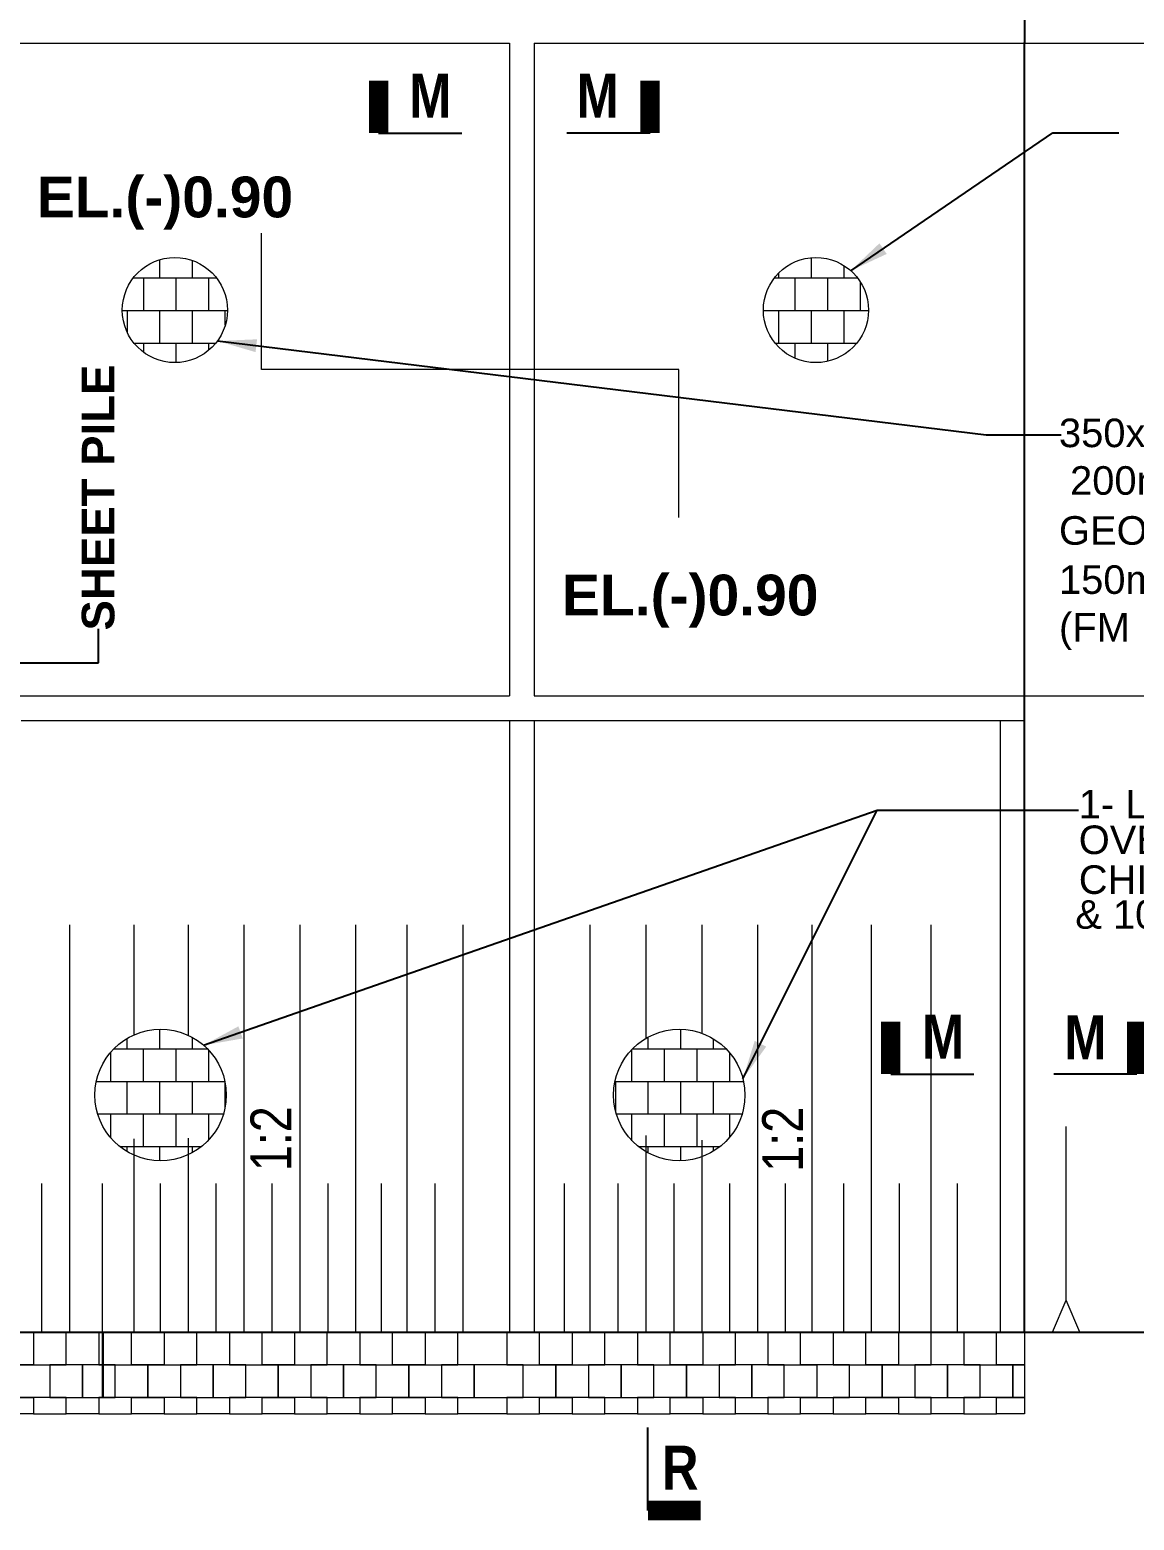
# Model space of a CAD drawing. Extents: x -358915 to 1258323, y -1585493 to -305611.
# Drawn here: x 196636 to 210173, y -1469613 to -1451344 of the extents above; entities that cross this region are included whole.
import ezdxf

# ---------------------------------------------------------------- set-up
doc = ezdxf.new("R2010")
doc.units = 0
doc.header["$LTSCALE"] = 300
doc.header["$MEASUREMENT"] = 0
for name, color, linetype, lineweight in [('Dim', 7, 'CONTINUOUS', 9), ('Dimension', 8, 'CONTINUOUS', 18), ('line2', 3, 'CONTINUOUS', 30), ('slop', 8, 'CONTINUOUS', 9)]:
    doc.layers.add(name, color=color, linetype=linetype, lineweight=lineweight)
doc.layers.add('LINE', color=7, linetype='CONTINUOUS')
doc.layers.add('TEXT', color=10, linetype='CONTINUOUS')
doc.styles.add('1-2', font='arial.ttf')
doc.styles.add('3-16', font='ARIALN.TTF')
doc.styles.add('Arial', font='arial.ttf')
doc.styles.add('DIM', font='isocp3.shx')
doc.styles.add('text', font='ARIALN.TTF', dxfattribs={"height": 1.6})
doc.dimstyles.new('dim_240', dxfattribs={"dimtxt": 480, "dimasz": 480, "dimexe": 300, "dimexo": 200, "dimgap": 200, "dimtad": 1, "dimdec": 0, "dimzin": 0, "dimdsep": 46, "dimtxsty": 'DIM', "dimcen": 350, "dimclrd": 5, "dimclre": 5, "dimclrt": 7, "dimadec": 0, "dimazin": 0, "dimtfac": 1, "dimtdec": 0, "dimtmove": 0, "dimatfit": 3, "dimfxl": 20, "dimtolj": 1, "dimtzin": 0, "dimarcsym": 0})

# ---------------------------------------------------------------- blocks, each defined once
blk = doc.blocks.new('sec')
at = {"layer": 'TEXT', "color": 5, "const_width": 200}
blk.add_lwpolyline([(0, 0), (0, 537)], dxfattribs=at)
at = {"layer": 'TEXT', "color": 5}
blk.add_lwpolyline([(0, 0), (-848, 0)], dxfattribs=at)

msp = doc.modelspace()

# ---------------------------------------------------------------- hatches: boundary and pattern name
at = {"layer": 'Dimension', "lineweight": 13, "ltscale": 2}
h = msp.add_hatch(dxfattribs=at)
h.set_pattern_fill('AR-B88', color=8, scale=50, style=0)
h.set_pattern_definition([(0, (-173968.74, -1517983.85), (9e-14, 400), []), (90, (-173968.74, -1517983.85), (-200, 400), [400, -400])])
h.paths.add_polyline_path([(197769.5, -1454780, 1), (199058.3, -1454780, 1)])
h = msp.add_hatch(dxfattribs=at)
h.set_pattern_fill('AR-B88', color=8, scale=50, style=0)
h.set_pattern_definition([(0, (-172382.9, -1517983.85), (9e-14, 400), []), (90, (-172382.91, -1517983.85), (-200, 400), [400, -400])])
h.paths.add_polyline_path([(205627.6, -1454780, 1), (206916.4, -1454780, 1)])
h = msp.add_hatch(dxfattribs=at)
h.set_pattern_fill('AR-B88', color=8, scale=50, style=0)
h.set_pattern_definition([(0, (-173570.24, -1517833.85), (9e-14, 400), []), (90, (-173570.24, -1517833.85), (-200, 400), [400, -400])])
h.paths.add_polyline_path([(197433.4, -1464401.1, 1), (199044.4, -1464401.1, 1)])
h = msp.add_hatch(dxfattribs=at)
h.set_pattern_fill('AR-B88', color=8, scale=50, style=0)
h.set_pattern_definition([(0, (-172382.9, -1517833.85), (9e-14, 400), []), (90, (-172382.91, -1517833.85), (-200, 400), [400, -400])])
h.paths.add_polyline_path([(203791.2, -1464401.1, 1), (205402.2, -1464401.1, 1)])

# ---------------------------------------------------------------- linework, layer by layer
at = {"layer": 'Dim', "color": 8, "ltscale": 500}
for p, q in [((197124.6, -1467309.1), (197124.6, -1462316.3)), ((197914, -1463664.1), (197914, -1462316.3)), ((198580.2, -1463671.5), (198580.2, -1462316.3)), ((199262.3, -1467309.1), (199262.3, -1462316.3)), ((199948.1, -1467309.1), (199948.1, -1462316.3)), ((200633.9, -1467309.1), (200633.9, -1462316.3)), ((201260.9, -1467309.1), (201260.9, -1462316.3)), ((201946.7, -1467309.1), (201946.7, -1462316.3)), ((203505, -1467309.1), (203505, -1462316.3)), ((204190.8, -1463705.4), (204190.8, -1462316.3)), ((204876.6, -1463645.8), (204876.6, -1462316.3)), ((205558.6, -1467309.1), (205558.6, -1462316.3)), ((206224.9, -1467309.1), (206224.9, -1462316.3)), ((206954.1, -1467309.1), (206954.1, -1462316.3)), ((207683.4, -1467309.1), (207683.4, -1462316.3)), ((204190.8, -1467309.1), (204190.8, -1464896.9)), ((197914, -1467309.1), (197914, -1464938.2)), ((198580.2, -1467309.1), (198580.2, -1464930.8)), ((204876.6, -1467309.1), (204876.6, -1464956.5)), ((196783.6, -1467309.1), (196783.6, -1465487.7)), ((197525.7, -1467309.1), (197525.7, -1465487.7)), ((198239.2, -1467309.1), (198239.2, -1465487.7)), ((198921.2, -1467309.1), (198921.2, -1465487.7)), ((199605.2, -1467309.1), (199605.2, -1465487.7)), ((200291, -1467309.1), (200291, -1465487.7)), ((200947.4, -1467309.1), (200947.4, -1465487.7)), ((201603.8, -1467309.1), (201603.8, -1465487.7)), ((203191.5, -1467309.1), (203191.5, -1465487.7)), ((203847.9, -1467309.1), (203847.9, -1465487.7)), ((204533.7, -1467309.1), (204533.7, -1465487.7)), ((205217.6, -1467309.1), (205217.6, -1465487.7)), ((205899.7, -1467309.1), (205899.7, -1465487.7)), ((206613.1, -1467309.1), (206613.1, -1465487.7)), ((207295.2, -1467309.1), (207295.2, -1465487.7)), ((208008.6, -1467309.1), (208008.6, -1465487.7))]:
    msp.add_line(p, q, dxfattribs=at)
at = {"layer": 'Dim', "color": 8, "ltscale": 500, "elevation": 0}
for points in [[(209338.8, -1466914), (209338.8, -1464785.8)], [(209172.1, -1467309.1), (209338.8, -1466913.9)], [(209172.1, -1467309.1), (209338.8, -1466913.9)], [(209505.4, -1467309.1), (209338.8, -1466913.9)], [(209505.4, -1467309.1), (209338.8, -1466913.9)]]:
    msp.add_lwpolyline(points, dxfattribs=at)
at = {"layer": 'Dimension', "color": 0, "lineweight": 13, "ltscale": 2}
for p, q in [((194530.3, -1451509.1), (202517.6, -1451509.1)), ((202517.6, -1451509.1), (202517.6, -1459509.1)), ((202817.6, -1451509.1), (202817.6, -1459509.1)), ((202817.6, -1451509.1), (221014.5, -1451509.1)), ((194530.3, -1459509.1), (202517.6, -1459509.1)), ((202817.6, -1459509.1), (221016.5, -1459509.1)), ((196530.3, -1459809.1), (208830.3, -1459809.1)), ((202517.6, -1459809.1), (202517.6, -1467309.1)), ((202817.6, -1459809.1), (202817.6, -1467309.1)), ((208530.3, -1459809.1), (208530.3, -1467309.1))]:
    msp.add_line(p, q, dxfattribs=at)
at = {"layer": 'Dimension', "color": 0, "lineweight": 18, "ltscale": 2}
msp.add_line((208830.3, -1467309.1, 0), (209363.5, -1467309.1, 0), dxfattribs=at)
at = {"layer": 'Dimension', "color": 4, "lineweight": 13, "ltscale": 2, "elevation": 0}
for points in [[(196280.8, -1467309.1), (196680.9, -1467309.1), (196680.9, -1467709.1), (196280.8, -1467709.1)], [(197081.1, -1467309.1), (196680.9, -1467309.1), (196680.9, -1467709.1), (197081.1, -1467709.1)], [(197081.1, -1467309.1), (197481.3, -1467309.1), (197481.3, -1467709.1), (197081.1, -1467709.1)], [(197881.4, -1467309.1), (197481.3, -1467309.1), (197481.3, -1467709.1), (197881.4, -1467709.1)], [(197881.4, -1467309.1), (198281.6, -1467309.1), (198281.6, -1467709.1), (197881.4, -1467709.1)], [(198681.7, -1467309.1), (198281.6, -1467309.1), (198281.6, -1467709.1), (198681.7, -1467709.1)], [(198681.7, -1467309.1), (199081.9, -1467309.1), (199081.9, -1467709.1), (198681.7, -1467709.1)], [(199482.1, -1467309.1), (199081.9, -1467309.1), (199081.9, -1467709.1), (199482.1, -1467709.1)], [(199482.1, -1467309.1), (199882.2, -1467309.1), (199882.2, -1467709.1), (199482.1, -1467709.1)], [(200282.4, -1467309.1), (199882.2, -1467309.1), (199882.2, -1467709.1), (200282.4, -1467709.1)], [(200282.4, -1467309.1), (200682.5, -1467309.1), (200682.5, -1467709.1), (200282.4, -1467709.1)], [(201082.7, -1467309.1), (200682.5, -1467309.1), (200682.5, -1467709.1), (201082.7, -1467709.1)], [(201082.7, -1467309.1), (201482.8, -1467309.1), (201482.8, -1467709.1), (201082.7, -1467709.1)], [(201883, -1467309.1), (201482.8, -1467309.1), (201482.8, -1467709.1), (201883, -1467709.1)], [(201883, -1467309.1), (202483.2, -1467309.1), (202483.2, -1467709.1), (201883, -1467709.1)], [(202883.3, -1467309.1), (202483.2, -1467309.1), (202483.2, -1467709.1), (202883.3, -1467709.1)], [(202883.3, -1467309.1), (203283.5, -1467309.1), (203283.5, -1467709.1), (202883.3, -1467709.1)], [(203683.6, -1467309.1), (203283.5, -1467309.1), (203283.5, -1467709.1), (203683.6, -1467709.1)], [(203683.6, -1467309.1), (204083.8, -1467309.1), (204083.8, -1467709.1), (203683.6, -1467709.1)], [(204483.9, -1467309.1), (204083.8, -1467309.1), (204083.8, -1467709.1), (204483.9, -1467709.1)], [(204483.9, -1467309.1), (204884.1, -1467309.1), (204884.1, -1467709.1), (204483.9, -1467709.1)], [(205284.3, -1467309.1), (204884.1, -1467309.1), (204884.1, -1467709.1), (205284.3, -1467709.1)], [(205284.3, -1467309.1), (205684.4, -1467309.1), (205684.4, -1467709.1), (205284.3, -1467709.1)], [(206084.6, -1467309.1), (205684.4, -1467309.1), (205684.4, -1467709.1), (206084.6, -1467709.1)], [(206084.6, -1467309.1), (206484.7, -1467309.1), (206484.7, -1467709.1), (206084.6, -1467709.1)], [(206884.9, -1467309.1), (206484.7, -1467309.1), (206484.7, -1467709.1), (206884.9, -1467709.1)], [(206884.9, -1467309.1), (207285, -1467309.1), (207285, -1467709.1), (206884.9, -1467709.1)], [(207685.2, -1467309.1), (207285, -1467309.1), (207285, -1467709.1), (207685.2, -1467709.1)], [(207685.2, -1467309.1), (208085.4, -1467309.1), (208085.4, -1467709.1), (207685.2, -1467709.1)], [(208485.5, -1467309.1), (208085.4, -1467309.1), (208085.4, -1467709.1), (208485.5, -1467709.1)], [(208485.5, -1467309.1), (208830.3, -1467309.1), (208830.3, -1467709.1), (208485.5, -1467709.1)], [(196480.9, -1467709.1), (196881, -1467709.1), (196881, -1468109.1), (196480.9, -1468109.1)], [(197281.2, -1467709.1), (196881, -1467709.1), (196881, -1468109.1), (197281.2, -1468109.1)], [(197681.3, -1467709.1), (197281.2, -1467709.1), (197281.2, -1468109.1), (197681.3, -1468109.1)], [(197681.3, -1467709.1), (198081.5, -1467709.1), (198081.5, -1468109.1), (197681.3, -1468109.1)], [(198081.5, -1467709.1), (198481.7, -1467709.1), (198481.7, -1468109.1), (198081.5, -1468109.1)], [(198881.8, -1467709.1), (198481.7, -1467709.1), (198481.7, -1468109.1), (198881.8, -1468109.1)], [(199282, -1467709.1), (198881.8, -1467709.1), (198881.8, -1468109.1), (199282, -1468109.1)], [(199282, -1467709.1), (199682.1, -1467709.1), (199682.1, -1468109.1), (199282, -1468109.1)], [(199682.1, -1467709.1), (200082.3, -1467709.1), (200082.3, -1468109.1), (199682.1, -1468109.1)], [(200482.4, -1467709.1), (200082.3, -1467709.1), (200082.3, -1468109.1), (200482.4, -1468109.1)], [(200882.6, -1467709.1), (200482.4, -1467709.1), (200482.4, -1468109.1), (200882.6, -1468109.1)], [(200882.6, -1467709.1), (201282.8, -1467709.1), (201282.8, -1468109.1), (200882.6, -1468109.1)], [(201282.8, -1467709.1), (201682.9, -1467709.1), (201682.9, -1468109.1), (201282.8, -1468109.1)], [(202083.1, -1467709.1), (201682.9, -1467709.1), (201682.9, -1468109.1), (202083.1, -1468109.1)], [(202683.2, -1467709.1), (202083.1, -1467709.1), (202083.1, -1468109.1), (202683.2, -1468109.1)], [(202683.2, -1467709.1), (203083.4, -1467709.1), (203083.4, -1468109.1), (202683.2, -1468109.1)], [(203083.4, -1467709.1), (203483.6, -1467709.1), (203483.6, -1468109.1), (203083.4, -1468109.1)], [(203883.7, -1467709.1), (203483.6, -1467709.1), (203483.6, -1468109.1), (203883.7, -1468109.1)], [(204283.9, -1467709.1), (203883.7, -1467709.1), (203883.7, -1468109.1), (204283.9, -1468109.1)], [(204283.9, -1467709.1), (204684, -1467709.1), (204684, -1468109.1), (204283.9, -1468109.1)], [(204684, -1467709.1), (205084.2, -1467709.1), (205084.2, -1468109.1), (204684, -1468109.1)], [(205484.3, -1467709.1), (205084.2, -1467709.1), (205084.2, -1468109.1), (205484.3, -1468109.1)], [(205884.5, -1467709.1), (205484.3, -1467709.1), (205484.3, -1468109.1), (205884.5, -1468109.1)], [(205884.5, -1467709.1), (206284.7, -1467709.1), (206284.7, -1468109.1), (205884.5, -1468109.1)], [(206684.8, -1467709.1), (206284.7, -1467709.1), (206284.7, -1468109.1), (206684.8, -1468109.1)], [(206684.8, -1467709.1), (207085, -1467709.1), (207085, -1468109.1), (206684.8, -1468109.1)], [(207085, -1467709.1), (207485.1, -1467709.1), (207485.1, -1468109.1), (207085, -1468109.1)], [(207885.3, -1467709.1), (207485.1, -1467709.1), (207485.1, -1468109.1), (207885.3, -1468109.1)], [(208285.4, -1467709.1), (207885.3, -1467709.1), (207885.3, -1468109.1), (208285.4, -1468109.1)], [(208285.4, -1467709.1), (208685.6, -1467709.1), (208685.6, -1468109.1), (208285.4, -1468109.1)], [(208685.6, -1467709.1), (208830.3, -1467709.1), (208830.3, -1468109.1), (208685.6, -1468109.1)]]:
    msp.add_lwpolyline(points, close=True, dxfattribs=at)
at = {"layer": 'Dimension', "color": 0, "lineweight": 30, "ltscale": 2, "elevation": 0}
msp.add_lwpolyline([(197530.3, -1467308.3), (197530.3, -1468109.1)], dxfattribs=at)
at = {"layer": 'Dimension', "color": 2, "lineweight": 13, "ltscale": 2, "elevation": 0}
for points in [[(196280.8, -1468109.1), (196681, -1468109.1), (196680.9, -1468308.8), (196280.8, -1468308.8)], [(197081.1, -1468109.1), (196681, -1468109.1), (196680.9, -1468308.8), (197081.1, -1468308.8)], [(197081.1, -1468109.1), (197481.3, -1468109.1), (197481.3, -1468308.8), (197081.1, -1468308.8)], [(197881.4, -1468109.1), (197481.3, -1468109.1), (197481.3, -1468308.8), (197881.4, -1468308.8)], [(197881.4, -1468109.1), (198281.6, -1468109.1), (198281.6, -1468308.8), (197881.4, -1468308.8)], [(198681.7, -1468109.1), (198281.6, -1468109.1), (198281.6, -1468308.8), (198681.7, -1468308.8)], [(198681.7, -1468109.1), (199081.9, -1468109.1), (199081.9, -1468308.8), (198681.7, -1468308.8)], [(199482.1, -1468109.1), (199081.9, -1468109.1), (199081.9, -1468308.8), (199482, -1468308.8)], [(199482.1, -1468109.1), (199882.2, -1468109.1), (199882.2, -1468308.8), (199482, -1468308.8)], [(200282.4, -1468109.1), (199882.2, -1468109.1), (199882.2, -1468308.8), (200282.4, -1468308.8)], [(200282.4, -1468109.1), (200682.5, -1468109.1), (200682.5, -1468308.8), (200282.4, -1468308.8)], [(201082.7, -1468109.1), (200682.5, -1468109.1), (200682.5, -1468308.8), (201082.7, -1468308.8)], [(201082.7, -1468109.1), (201482.8, -1468109.1), (201482.8, -1468308.8), (201082.7, -1468308.8)], [(201883, -1468109.1), (201482.8, -1468109.1), (201482.8, -1468308.8), (201883, -1468308.8)], [(201883, -1468109.1), (202483.2, -1468109.1), (202483.1, -1468308.8), (201883, -1468308.8)], [(202883.3, -1468109.1), (202483.1, -1468109.1), (202483.2, -1468308.8), (202883.3, -1468308.8)], [(202883.3, -1468109.1), (203283.5, -1468109.1), (203283.5, -1468308.8), (202883.3, -1468308.8)], [(203683.6, -1468109.1), (203283.5, -1468109.1), (203283.5, -1468308.8), (203683.6, -1468308.8)], [(203683.6, -1468109.1), (204083.8, -1468109.1), (204083.8, -1468308.8), (203683.6, -1468308.8)], [(204483.9, -1468109.1), (204083.8, -1468109.1), (204083.8, -1468308.8), (204483.9, -1468308.8)], [(204483.9, -1468109.1), (204884.1, -1468109.1), (204884.1, -1468308.8), (204483.9, -1468308.8)], [(205284.2, -1468109.1), (204884.1, -1468109.1), (204884.1, -1468308.8), (205284.3, -1468308.8)], [(205284.2, -1468109.1), (205684.4, -1468109.1), (205684.4, -1468308.8), (205284.3, -1468308.8)], [(206084.6, -1468109.1), (205684.4, -1468109.1), (205684.4, -1468308.8), (206084.6, -1468308.8)], [(206084.6, -1468109.1), (206484.7, -1468109.1), (206484.7, -1468308.8), (206084.6, -1468308.8)], [(206884.9, -1468109.1), (206484.7, -1468109.1), (206484.7, -1468308.8), (206884.9, -1468308.8)], [(206884.9, -1468109.1), (207285, -1468109.1), (207285, -1468308.8), (206884.9, -1468308.8)], [(207685.2, -1468109.1), (207285, -1468109.1), (207285, -1468308.8), (207685.2, -1468308.8)], [(207685.2, -1468109.1), (208085.3, -1468109.1), (208085.4, -1468308.8), (207685.2, -1468308.8)], [(208485.5, -1468109.1), (208085.4, -1468109.1), (208085.3, -1468308.8), (208485.5, -1468308.8)], [(208485.5, -1468109.1), (208830.3, -1468109.1), (208830.3, -1468308.8), (208485.5, -1468308.8)]]:
    msp.add_lwpolyline(points, close=True, dxfattribs=at)
at = {"layer": 'Dimension', "color": 0, "lineweight": 13, "ltscale": 2}
for centre, radius in [((198413.9, -1454780, 0), 644.4), ((206272, -1454780), 644.4), ((198238.9, -1464401.1), 805.5), ((204596.7, -1464401.1), 805.5)]:
    msp.add_circle(centre, radius, dxfattribs=at)
at = {"layer": 'LINE', "ltscale": 50}
msp.add_line((194530.3, -1467309.1, 0), (220986.4, -1467309.1), dxfattribs=at)
msp.add_line((194530.3, -1467309.1, 0), (220986.4, -1467309.1), dxfattribs=at)
at = {"layer": 'LINE', "elevation": 0}
for points in [[(208830.3, -1443709.1), (208830.3, -1451499.6)], [(208830.3, -1467309.1), (208830.3, -1451499.6)]]:
    msp.add_lwpolyline(points, dxfattribs=at)
at = {"layer": 'LINE', "lineweight": 18, "ltscale": 50}
msp.add_lwpolyline([(204590.3, -1457322.3), (204590.3, -1455509), (204590.3, -1455509), (199477.5, -1455509), (199477.5, -1453838.7)], dxfattribs=at)

# ---------------------------------------------------------------- block references
at = {"layer": 'slop', "yscale": 1.200000000011642, "zscale": 1.200000000000728}
for p, xscale in [((200911.9, -1452611.2), -1.199999999953434), ((204238.2, -1452611.2), 1.199999999953434), ((207188.3, -1464144.7), -1.199999999953434), ((210206.3, -1464144.7), 1.199999999953434)]:
    msp.add_blockref('sec', p, dxfattribs=dict(at, xscale=xscale))
at = {"layer": 'slop', "xscale": 1.200000000011642, "yscale": 1.200000000011642, "zscale": 1.199999999999818, "rotation": 270}
msp.add_blockref('sec', (204213.4, -1469492.7), dxfattribs=at)

# ---------------------------------------------------------------- texts
at = {"layer": 'Dim', "color": 7, "style": 'Arial'}
for s, p in [('1- LAYER 400x400x200 C.C BLOCKS', (209493.9, -1461010.7)), ('OVER 100 mm THICK PICK JHAMA', (209493.9, -1461447.6)), ('CHIPS, GEOTEXTILE (Thickness >=3 mm) ', (209493.9, -1461935.9)), ('& 100 mm SAND (F.M 1.00 - 1.50)', (209451.1, -1462362.8))]:
    msp.add_text(s, height=350, dxfattribs=at).set_placement(p)
at = {"layer": 'Dim', "color": 7, "insert": (209251.2, -1457528.8, 0), "char_height": 350, "width": 15591.444, "attachment_point": 4, "style": 'Arial'}
msp.add_mtext('350x350x350 C.C BLOCK PLACING.\\P 200mm GRADED KHOA FILTER\\PGEO-TEXTILE (THICKNESS {\\H1.083x;\\C0;≥}3mm )\\P150mm COARSE SAND FILTER\\P(FM 1.00 to 1.50) ', dxfattribs=at)
at = {"layer": 'Dimension', "color": 0, "lineweight": 13, "ltscale": 2, "char_height": 500, "width": 2351.861, "attachment_point": 5, "style": '1-2'}
for insert in [(198292.2, -1453469.1, 0), (204731.1, -1458348.4)]:
    msp.add_mtext('{\\fArial|b1|i0|c0|p34;\\C6;EL.(-)0.90}', dxfattribs=dict(at, insert=insert))
at = {"layer": 'Dimension', "color": 0, "lineweight": 13, "ltscale": 2, "insert": (197475.3, -1457077.5, 0), "char_height": 400, "width": 5238.149, "attachment_point": 5, "rotation": 90, "style": '1-2'}
msp.add_mtext('{\\fArial|b1|i0|c0|p34;SHEET PILE}', dxfattribs=at)
at = {"layer": 'LINE', "color": 0, "linetype": 'ByBlock', "lineweight": 15, "char_height": 500, "attachment_point": 6, "rotation": 90, "style": '3-16'}
for insert in [(199590.6, -1464538.6), (205863.6, -1464545.7)]:
    msp.add_mtext('1:2', dxfattribs=dict(at, insert=insert))
at = {"layer": 'TEXT', "color": 7, "char_height": 540, "width": 440.719, "style": 'text'}
for s, insert, attachment_point in [('{\\fArial Narrow|b1|i0|c0|p34;M}', (201286.1, -1451881.9), 1), ('{\\fArial Narrow|b1|i0|c0|p34;M}', (203853.4, -1451881.9), 3), ('{\\fArial Narrow|b1|i0|c0|p34;M}', (207573.1, -1463415.4), 1), ('{\\fArial Narrow|b1|i0|c0|p34;M}', (209832, -1463422.8), 3), ('{\\fArial Narrow|b1|i0|c0|p34;R}', (204832.5, -1469239.1), 9)]:
    msp.add_mtext(s, dxfattribs=dict(at, insert=insert, attachment_point=attachment_point))

# ---------------------------------------------------------------- leaders
at = {"layer": 'line2', "lineweight": -2}
for points in [[(206698.7, -1454297.1, 0), (209176.4, -1452607.3, 0), (209985, -1452607.3, 0)], [(198935.5, -1455158.5, 0), (208360, -1456307, 0), (209278.8, -1456307, 0)], [(198765.6, -1463791.7, 0), (207021.1, -1460910.7, 0), (209488.9, -1460910.7, 0)], [(205377.3, -1464202.5, 0), (207021.1, -1460910.7, 0), (209488.9, -1460910.7, 0)]]:
    msp.add_leader(points, dimstyle='dim_240', override={"dimtad": 0}, dxfattribs=at)
at = {"layer": 'line2', "color": 1}
msp.add_leader([(195980.7, -1459101.9, 0), (197476.7, -1459101.9, 0), (197476.7, -1458688.8, 0)], dimstyle='dim_240', override={"dimgap": 200, "dimtad": 0}, dxfattribs=at)

doc.saveas('drawing.dxf')
